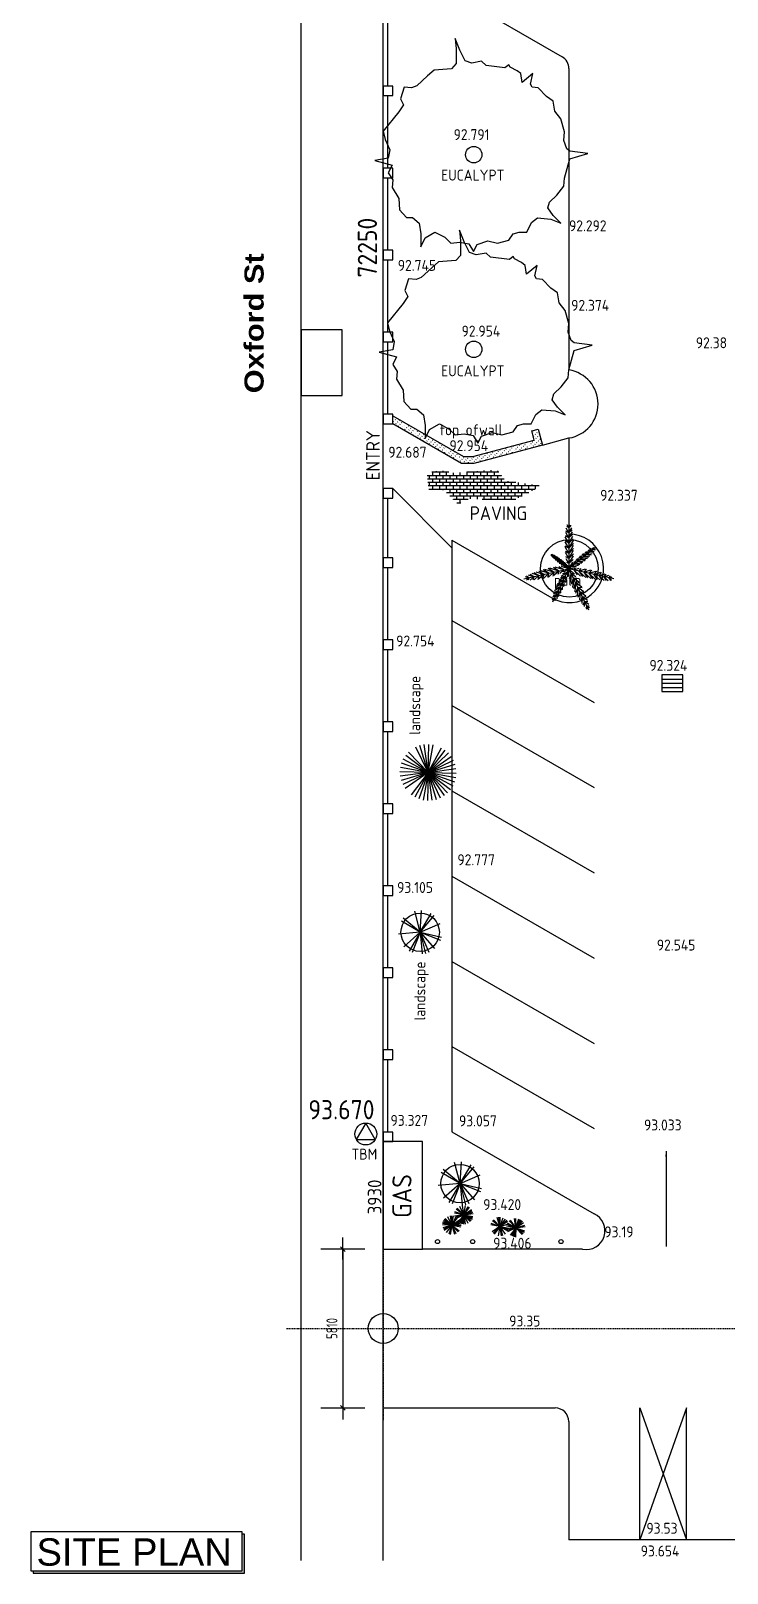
# Model space of a CAD drawing. Extents: x -406070 to -21769, y -87485 to 68103.
# Drawn here: x -146406 to -120960, y -34562 to 21840 of the extents above; entities that cross this region are included whole.
import ezdxf

# ---------------------------------------------------------------- set-up
doc = ezdxf.new("R2010")
doc.units = 0
doc.header["$MEASUREMENT"] = 0
doc.linetypes.add('ACAD_ISO03W100', pattern=[30, 12, -18])
doc.layers.get('0').update_dxf_attribs({"linetype": 'CONTINUOUS'})
doc.layers.get('DEFPOINTS').update_dxf_attribs({"linetype": 'CONTINUOUS'})
for name, color, linetype in [('CONSTRUCTION', 7, 'CONTINUOUS'), ('DIMS', 7, 'CONTINUOUS'), ('FIXTURES', 11, 'CONTINUOUS'), ('HATCH', 11, 'CONTINUOUS'), ('MVIEW', 7, 'CONTINUOUS'), ('SITE', 7, 'CONTINUOUS'), ('SPOTHEIGHTS', 7, 'CONTINUOUS'), ('WALLS', 2, 'CONTINUOUS')]:
    doc.layers.add(name, color=color, linetype=linetype)
doc.styles.add('DIMTEXT', font='isocp3.shx', dxfattribs={"width": 0.8})
doc.styles.add('HEADINGS', font='sanss___.ttf')
doc.styles.add('NOTES', font='isocp3.shx')
doc.styles.add('PRESENTATION', font='counb___.ttf')
doc.dimstyles.new('ARCH200', dxfattribs={"dimscale": 200, "dimtxt": 2, "dimasz": 1, "dimexe": 1, "dimexo": 8, "dimgap": 1, "dimtad": 1, "dimdec": 0, "dimtxsty": 'DIMTEXT', "dimblk1": 'OBLIQUE', "dimblk2": 'OBLIQUE', "dimsah": 1, "dimcen": 2.5, "dimse1": 1, "dimse2": 1, "dimclrd": 256, "dimclre": 256, "dimclrt": 256, "dimazin": 3, "dimtfac": 1, "dimtdec": 0, "dimtmove": 0, "dimatfit": 3, "dimtolj": 1, "dimtzin": 0})
doc.dimstyles.new('ARCH200$7', dxfattribs={"dimscale": 200, "dimtxt": 2, "dimasz": 1, "dimexe": 1, "dimexo": 8, "dimgap": 1, "dimtad": 1, "dimdec": 0, "dimtxsty": 'DIMTEXT', "dimcen": 2.5, "dimse1": 1, "dimse2": 1, "dimclrd": 256, "dimclre": 256, "dimclrt": 256, "dimazin": 3, "dimtfac": 1, "dimtdec": 0, "dimtmove": 0, "dimatfit": 3, "dimtolj": 1, "dimtzin": 0})

# ---------------------------------------------------------------- blocks, each defined once
blk = doc.blocks.new('_OBLIQUE')
at = {"layer": 'DIMS'}
for p, q in [((0, -4), (0, 4)), ((-1.9, 0), (2.1, 0)), ((-0.42, -0.42), (0.42, 0.42))]:
    blk.add_line(p, q, dxfattribs=at)
blk = doc.blocks.new('*D14')
at = {"linetype": 'BYBLOCK'}
blk.add_line((-135005, -22710), (-135005, -28520), dxfattribs=at)
at = {"layer": 'DEFPOINTS', "color": 0, "linetype": 'BYBLOCK'}
for p in [(-133530, -22710), (-135005, -28520), (-133530, -28520)]:
    blk.add_point(p, dxfattribs=at)
at = {"linetype": 'BYBLOCK', "xscale": 200, "yscale": 200, "zscale": 200}
for p, rotation in [((-135005, -22710), 90), ((-135005, -28520), 270)]:
    blk.add_blockref('_OBLIQUE', p, dxfattribs=dict(at, rotation=rotation))
at = {"linetype": 'BYBLOCK', "insert": (-135405, -25615), "char_height": 400, "attachment_point": 5, "rotation": 90, "style": 'DIMTEXT'}
blk.add_mtext('\\A1;5810', dxfattribs=at)
blk = doc.blocks.new('STORMGRATE')
at = {"layer": 'FIXTURES'}
for p, q in [((-770, -155), (0, -155)), ((-770, -305), (0, -305)), ((-770, -455), (0, -455))]:
    blk.add_line(p, q, dxfattribs=at)
blk.add_lwpolyline([(-770, -610), (0, -610), (0, 0), (-770, 0)], close=True, dxfattribs=at)
blk = doc.blocks.new('PALMBRANCH')
at = {"layer": 'FIXTURES', "color": 11}
for p, q in [((0, 1500), (-209, 1861)), ((0, 1800), (-205, 1918)), ((0, 1800), (-187, 2125)), ((0, 2100), (-178, 2203)), ((0, 2100), (-153, 2365)), ((0, 2400), (-129, 2474)), ((0, 2400), (-99, 2571)), ((0, 2695), (0, 0)), ((0, 2400), (103, 2578)), ((0, 2400), (124, 2524)), ((0, 2100), (164, 2384)), ((0, 2100), (185, 2285)), ((0, 1800), (207, 2159)), ((0, 1800), (226, 2026)), ((0, 1500), (239, 1914)), ((0, 1200), (-218, 1578)), ((0, 1500), (-217, 1626)), ((0, 1200), (-217, 1325)), ((0, 900), (-216, 1274)), ((0, 900), (-204, 1018)), ((0, 600), (-200, 946)), ((0, 1500), (254, 1754)), ((0, 1200), (261, 1653)), ((0, 1200), (271, 1471)), ((0, 900), (274, 1374)), ((0, 900), (276, 1176)), ((0, 600), (276, 1078)), ((0, 600), (-177, 702)), ((0, 300), (-162, 580)), ((0, 300), (-127, 374)), ((0, 0), (-41, 70)), ((0, 600), (270, 870)), ((0, 300), (264, 757)), ((0, 300), (246, 546)), ((0, 0), (227, 393)), ((0, 0), (187, 187))]:
    blk.add_line(p, q, dxfattribs=at)
blk = doc.blocks.new('PALMPLAN')
at = {"layer": 'CONSTRUCTION', "xscale": 0.5, "yscale": 0.5, "zscale": 0.5}
blk.add_blockref('PALMBRANCH', (56, -35), dxfattribs=at)
at = {"layer": 'CONSTRUCTION'}
for xscale, yscale, zscale, rotation in [(0.375, 0.375, 0.375, 308.5714285714285), (0.5, 0.5, 0.5, 102.8571428571428), (0.4, 0.4, 0.4, 154.2857142857142), (0.25, 0.25, 0.25, 51.42857142857143), (0.5, 0.5, 0.5, 205.7142857142857), (0.5, 0.5, 0.5, 257.1428571428571)]:
    blk.add_blockref('PALMBRANCH', (56, -35), dxfattribs=dict(at, xscale=xscale, yscale=yscale, zscale=zscale, rotation=rotation))

msp = doc.modelspace()

# ---------------------------------------------------------------- hatches: boundary and pattern name
at = {"layer": 'CONSTRUCTION'}
msp.add_hatch(color=256, dxfattribs=at).paths.add_polyline_path([(-146320.8, -34476.8), (-146320.8, -34562.3), (-138594.8, -34562.3), (-138594.8, -33134.3), (-138680.4, -33134.3), (-138680.4, -34476.8)])
at = {"layer": 'HATCH'}
h = msp.add_hatch(dxfattribs=at)
h.set_pattern_fill('ACAD_ISO07W100', color=256, scale=25, angle=45, style=0)
h.set_pattern_definition([(45, (0, 0), (-88.38835, 88.38835), [12.5, -75])])
h.paths.add_polyline_path([(-130251, 6269.8), (-130601.1, 6269.8), (-133179.6, 7758.4), (-133179.6, 7469.8), (-130668.1, 6019.8), (-130218.1, 6019.8), (-127706.7, 6692.7), (-127862, 7272.2), (-128103.5, 7207.5), (-128012.9, 6869.5)])
h = msp.add_hatch(dxfattribs=at)
h.set_pattern_fill('BRICK', color=256, scale=500, style=0)
h.set_pattern_definition([(0, (-24212.68, -35417.74), (0, 125), []), (90, (-24212.68, -35417.74), (-250, 2e-14), [125, -125]), (90, (-24087.68, -35417.74), (-250, 2e-14), [-125, 125])])
h.paths.add_polyline_path([(-129498, 4692.7), (-128708.3, 4692.7), (-127760.8, 5197.7), (-129055.8, 5387), (-129371.6, 5797.3), (-130919.3, 5671.1), (-131456.2, 5765.7), (-131930, 5671.1), (-131866.9, 5071.4), (-131298.3, 5039.9), (-130793, 4534.9), (-130382.4, 4724.3)])

# ---------------------------------------------------------------- linework, layer by layer
at = {"layer": 'CONSTRUCTION', "color": 6}
msp.add_line((-133529.6, -34096.7), (-133529.6, 49539.8), dxfattribs=at)
at = {"layer": 'CONSTRUCTION'}
for p, q in [((-133354.6, 19819.8), (-133354.6, 22469.8)), ((-133354.6, 16819.8), (-133354.6, 19469.8)), ((-133354.6, 13819.8), (-133354.6, 16469.8)), ((-133354.6, 10819.8), (-133354.6, 13469.8)), ((-133354.6, 7819.8), (-133354.6, 10469.8)), ((-127706.7, 6692.7), (-126740.8, 6951.5)), ((-133354.6, 2569.8), (-133354.6, 4749.8)), ((-126740.8, 3430.9), (-126740.8, 3230.9)), ((-131017.3, 3214.8), (-131017.3, -18423.8)), ((-133354.6, -430.2), (-133354.6, 2219.8)), ((-133354.6, -3430.2), (-133354.6, -780.2)), ((-133354.6, -6430.2), (-133354.6, -3780.2)), ((-133354.6, -9430.2), (-133354.6, -6780.2)), ((-133354.6, -12430.2), (-133354.6, -9780.2)), ((-133354.6, -15430.2), (-133354.6, -12780.2)), ((-133354.6, -18430.2), (-133354.6, -15780.2)), ((-126243.6, -22710.2), (-132099.6, -22710.2)), ((-133529.6, -28520.2), (-127249.8, -28520.2)), ((-124149.8, -33340.2), (-124149.8, -28520.2)), ((-122449.8, -33340.2), (-122449.8, -28520.2)), ((-126749.8, -29020.2), (-126749.8, -33340.2))]:
    msp.add_line(p, q, dxfattribs=at)
at = {"layer": 'CONSTRUCTION', "linetype": 'ACAD_ISO03W100'}
msp.add_line((-133529.6, -25615.2), (-126292.8, -25615.2), dxfattribs=at)
at = {"layer": 'CONSTRUCTION'}
for points in [[(-133179.6, 19819.8), (-133529.6, 19819.8), (-133529.6, 19469.8), (-133179.6, 19469.8)], [(-133179.6, 16819.8), (-133529.6, 16819.8), (-133529.6, 16469.8), (-133179.6, 16469.8)], [(-133179.6, 13819.8), (-133529.6, 13819.8), (-133529.6, 13469.8), (-133179.6, 13469.8)], [(-136529.6, 8503.6), (-135029.6, 8503.6), (-135029.6, 10903.6), (-136529.6, 10903.6)], [(-133179.6, 10819.8), (-133529.6, 10819.8), (-133529.6, 10469.8), (-133179.6, 10469.8)], [(-133179.6, 7819.8), (-133529.6, 7819.8), (-133529.6, 7469.8), (-133179.6, 7469.8)], [(-133179.6, 5099.8), (-133529.6, 5099.8), (-133529.6, 4749.8), (-133179.6, 4749.8)], [(-133179.6, 2569.8), (-133529.6, 2569.8), (-133529.6, 2219.8), (-133179.6, 2219.8)], [(-133179.6, -430.2), (-133529.6, -430.2), (-133529.6, -780.2), (-133179.6, -780.2)], [(-133179.6, -3430.2), (-133529.6, -3430.2), (-133529.6, -3780.2), (-133179.6, -3780.2)], [(-133179.6, -6430.2), (-133529.6, -6430.2), (-133529.6, -6780.2), (-133179.6, -6780.2)], [(-133179.6, -9430.2), (-133529.6, -9430.2), (-133529.6, -9780.2), (-133179.6, -9780.2)], [(-133179.6, -12430.2), (-133529.6, -12430.2), (-133529.6, -12780.2), (-133179.6, -12780.2)], [(-133179.6, -15430.2), (-133529.6, -15430.2), (-133529.6, -15780.2), (-133179.6, -15780.2)], [(-133179.6, -18430.2), (-133529.6, -18430.2), (-133529.6, -18780.2), (-133179.6, -18780.2)], [(-146406.4, -34476.8), (-138680.4, -34476.8), (-138680.4, -33048.8), (-146406.4, -33048.8)]]:
    msp.add_lwpolyline(points, close=True, dxfattribs=at)
msp.add_lwpolyline([(-146320.8, -34476.8), (-146320.8, -34562.3), (-138594.8, -34562.3), (-138594.8, -33134.3), (-138680.4, -33134.3)], dxfattribs=at)
for centre, radius in [((-130220.3, 17310.6), 300), ((-130220.3, 10192.6), 300), ((-126726.9, 2181), 1050), ((-131544, -22437.6), 75), ((-130261, -22437.6), 75), ((-127033, -22437.6), 75)]:
    msp.add_circle(centre, radius, dxfattribs=at)
for centre, radius, start, end in [((-126933.6, 8194.6), 1258, 278.81472, 81.18528), ((-126726.9, 2181), 1250, 239.44929, 90.63796), ((-126105.8, -22042.9), 681.4, 258.33186, 65.30998), ((-127249.8, -29020.2), 500, 0, 90)]:
    msp.add_arc(centre, radius, start, end, dxfattribs=at)
at = {"layer": 'FIXTURES'}
for p, q in [((-126740.8, 6951.5), (-126740.8, 3430.9)), ((-133179.6, 5099.8), (-131017.3, 2937.4))]:
    msp.add_line(p, q, dxfattribs=at)
for points in [[(-133837.7, 17100), (-133205, 16928.3), (-133342.6, 16649.4), (-133177.5, 16391.9), (-133205, 16112.9), (-132957.5, 15705.3), (-132930, 15297.6), (-132682.4, 15018.7), (-132462.3, 15018.7), (-132214.8, 14804.1), (-132159.8, 14417.9), (-132159.8, 13945.9), (-131994.7, 14267.7), (-131637.1, 14482.3), (-131279.5, 14289.1), (-131059.4, 14074.6), (-130729.3, 14117.5), (-130399.2, 14053.1), (-130234.2, 13774.2), (-130096.6, 14031.6), (-129711.5, 14160.4), (-129353.9, 14074.6), (-128941.3, 14181.9), (-128776.3, 14417.9), (-128556.2, 14482.3), (-128281.1, 14482.3), (-128116.1, 14825.5), (-127896, 14997.2), (-127400.9, 14954.3), (-127043.3, 14804.1), (-127318.4, 15083.1), (-127510.9, 15362), (-127455.9, 15576.5), (-127180.8, 15834.1), (-126933.2, 16155.9), (-126905.7, 16456.3), (-126713.2, 17164.4), (-126053, 17357.5), (-126713.2, 17443.3), (-126823.2, 17529.1), (-126933.2, 17829.5), (-126905.7, 18151.4), (-127043.3, 18623.4), (-127263.4, 18902.4), (-127318.4, 19267.1), (-127565.9, 19438.8), (-127868.5, 19760.6), (-128088.5, 19782.1), (-128143.6, 19889.4), (-128061, 20275.6), (-128446.2, 19953.7), (-128501.2, 20275.6), (-128638.7, 20382.9), (-128886.3, 20511.6), (-128941.3, 20597.5), (-129078.8, 20490.1), (-129766.5, 20576), (-129931.6, 20726.2), (-130289.2, 20661.8), (-130536.8, 20747.7), (-130729.3, 21133.9), (-130894.4, 21563), (-130866.8, 21176.8), (-130866.8, 20640.4), (-131031.9, 20447.3), (-131664.6, 20404.4), (-131912.1, 20189.8), (-132297.3, 19825), (-132489.8, 19760.6), (-132764.9, 19782.1), (-132902.5, 19352.9), (-132792.4, 19138.4), (-132957.5, 18880.9), (-133535.1, 18172.8), (-133452.6, 17872.4), (-133287.6, 17486.2), (-133342.6, 17185.8)], [(-133679, 10089), (-133046.3, 9917.4), (-133183.8, 9638.4), (-133018.8, 9380.9), (-133046.3, 9102), (-132798.8, 8694.3), (-132771.2, 8286.6), (-132523.6, 8007.7), (-132303.6, 8007.7), (-132056, 7793.1), (-132001, 7406.9), (-132001, 6934.9), (-131835.9, 7256.7), (-131478.3, 7471.3), (-131120.8, 7278.2), (-130900.7, 7063.6), (-130570.6, 7106.5), (-130240.5, 7042.1), (-130075.5, 6763.2), (-129937.9, 7020.6), (-129552.8, 7149.4), (-129195.2, 7063.6), (-128782.6, 7170.9), (-128617.5, 7406.9), (-128397.5, 7471.3), (-128122.4, 7471.3), (-127957.3, 7814.6), (-127737.3, 7986.2), (-127242.2, 7943.3), (-126884.5, 7793.1), (-127159.6, 8072.1), (-127352.2, 8351), (-127297.2, 8565.6), (-127022, 8823.1), (-126774.5, 9144.9), (-126747, 9445.3), (-126554.4, 10153.4), (-125894.2, 10346.5), (-126554.4, 10432.3), (-126664.5, 10518.2), (-126774.5, 10818.5), (-126747, 11140.4), (-126884.5, 11612.4), (-127104.6, 11891.4), (-127159.6, 12256.1), (-127407.2, 12427.8), (-127709.8, 12749.7), (-127929.8, 12771.1), (-127984.8, 12878.4), (-127902.3, 13264.6), (-128287.4, 12942.8), (-128342.5, 13264.6), (-128480, 13371.9), (-128727.5, 13500.6), (-128782.6, 13586.5), (-128920.1, 13479.2), (-129607.8, 13565), (-129772.8, 13715.2), (-130130.5, 13650.8), (-130378, 13736.7), (-130570.6, 14122.9), (-130735.6, 14552), (-130708.1, 14165.8), (-130708.1, 13629.4), (-130873.1, 13436.3), (-131505.8, 13393.4), (-131753.4, 13178.8), (-132138.5, 12814), (-132331.1, 12749.7), (-132606.2, 12771.1), (-132743.7, 12342), (-132633.7, 12127.4), (-132798.8, 11869.9), (-133376.4, 11161.8), (-133293.9, 10861.5), (-133128.8, 10475.2), (-133183.8, 10174.8)]]:
    msp.add_lwpolyline(points, close=True, dxfattribs=at)
at = {"layer": 'MVIEW'}
for p, q in [((-130767.3, 23072.1), (-126990.8, 20891.8)), ((-126740.8, 20458.8), (-126747, 9445.3)), ((-131017.3, 3214.8), (-127362, 1104.4)), ((-131017.3, -18423.8), (-125821.1, -21423.8)), ((-122449.8, -28520.2), (-124149.8, -33340.2)), ((-124149.8, -28520.2), (-122449.8, -33340.2)), ((-99049.8, -33340.2), (-126749.8, -33340.2))]:
    msp.add_line(p, q, dxfattribs=at)
at = {"layer": 'MVIEW', "color": 8}
for p, q in [((-131017.3, 282.3), (-125821.1, -2717.7)), ((-131017.3, -2835.4), (-125821.1, -5835.4)), ((-131017.3, -5953.1), (-125821.1, -8953.1)), ((-131017.3, -9070.8), (-125821.1, -12070.8)), ((-131017.3, -12188.4), (-125821.1, -15188.4)), ((-131017.3, -15306.1), (-125821.1, -18306.1))]:
    msp.add_line(p, q, dxfattribs=at)
at = {"layer": 'MVIEW'}
msp.add_lwpolyline([(-132099.6, -22710.2), (-132099.6, -18780.2), (-133529.6, -18780.2), (-133529.6, -22710.2)], close=True, dxfattribs=at)
msp.add_arc((-127240.8, 20458.8), 500, 0, 60, dxfattribs=at)
at = {"layer": 'SITE', "color": 11}
for p, q in [((-131889.3, -5280), (-132336.4, -4354.8)), ((-131889.3, -5280), (-132186.2, -4296.2)), ((-131889.3, -5280), (-132028.6, -4261.9)), ((-131889.3, -5280), (-131867.7, -4252.7)), ((-131889.3, -5280), (-131707.2, -4268.7)), ((-131889.3, -5280), (-131403.6, -4374.5)), ((-131889.3, -5280), (-131268, -4461.6)), ((-131889.3, -5280), (-132859.7, -4941.9)), ((-131889.3, -5280), (-132794.8, -4794.3)), ((-131889.3, -5280), (-132707.7, -4658.6)), ((-131889.3, -5280), (-132600.4, -4538.2)), ((-131889.3, -5280), (-131147.6, -4568.9)), ((-131889.3, -5280), (-131045.5, -4693.7)), ((-131889.3, -5280), (-130964.1, -4832.9)), ((-131889.3, -5280), (-130905.6, -4983.1)), ((-131889.3, -5280), (-132916.6, -5258.3)), ((-131889.3, -5280), (-132907.4, -5419.3)), ((-131889.3, -5280), (-132900.6, -5097.9)), ((-131889.3, -5280), (-132873, -5576.8)), ((-131889.3, -5280), (-132814.5, -5727)), ((-131889.3, -5280), (-132733.2, -5866.3)), ((-131889.3, -5280), (-132510.7, -6098.3)), ((-131889.3, -5280), (-132375, -6185.5)), ((-131889.3, -5280), (-132227.4, -6250.3)), ((-131889.3, -5280), (-132071.4, -6291.2)), ((-131889.3, -5280), (-131911, -6307.3)), ((-131889.3, -5280), (-130871.3, -5140.7)), ((-131889.3, -5280), (-130862, -5301.6)), ((-131889.3, -5280), (-131750, -6298)), ((-131889.3, -5280), (-131303, -6123.8)), ((-131889.3, -5280), (-131442.2, -6205.1)), ((-131889.3, -5280), (-131592.5, -6263.7)), ((-131889.3, -5280), (-131178.2, -6021.7)), ((-131889.3, -5280), (-131071, -5901.3)), ((-131889.3, -5280), (-130983.8, -5765.7)), ((-131889.3, -5280), (-130919, -5618)), ((-131889.3, -5280), (-130878.1, -5462.1)), ((-132179, -11124.1), (-132794.6, -10614.5)), ((-132179, -11124.1), (-132377.5, -10350)), ((-132179, -11124.1), (-132128.6, -10326.5)), ((-132179, -11124.1), (-131772, -10436.4)), ((-132179, -11124.1), (-131669.4, -10508.5)), ((-132179, -11124.1), (-132974.7, -11199.1)), ((-132179, -11124.1), (-132866.8, -10717.1)), ((-132179, -11124.1), (-132778.7, -11652.4)), ((-132179, -11124.1), (-132586.1, -11811.9)), ((-132179, -11124.1), (-132473.5, -11867.1)), ((-132179, -11124.1), (-131445.4, -10807)), ((-132179, -11124.1), (-131650.7, -11723.8)), ((-132179, -11124.1), (-131436, -11418.6)), ((-132179, -11124.1), (-131399.1, -11298.7)), ((-132179, -11124.1), (-132104.1, -11919.8)), ((-132179, -11124.1), (-131980.5, -11898.3)), ((-132179, -11124.1), (-131861.9, -11857.7)), ((-130721, -20315.1), (-130919.5, -19541)), ((-130721, -20315.1), (-130670.6, -19517.5)), ((-130721, -20315.1), (-130314, -19627.4)), ((-130721, -20315.1), (-130211.4, -19699.5)), ((-130721, -20315.1), (-131408.8, -19908.1)), ((-130721, -20315.1), (-131336.6, -19805.5)), ((-130721, -20315.1), (-129987.4, -19998)), ((-130721, -20315.1), (-131516.7, -20390.1)), ((-130721, -20315.1), (-131320.7, -20843.4)), ((-130721, -20315.1), (-131128.1, -21002.9)), ((-130721, -20315.1), (-131015.5, -21058.1)), ((-130721, -20315.1), (-129941.1, -20489.7)), ((-130721, -20315.1), (-129978, -20609.6)), ((-130721, -20315.1), (-130192.7, -20914.8)), ((-130721, -20315.1), (-130403.9, -21048.7)), ((-130721, -20315.1), (-130522.5, -21089.3)), ((-130721, -20315.1), (-130646.1, -21110.8)), ((-130585.2, -21456.2), (-130922.3, -21395.5)), ((-130585.2, -21456.2), (-130908.6, -21343.5)), ((-130585.2, -21456.2), (-130858, -21249.1)), ((-130585.2, -21456.2), (-130822.2, -21209)), ((-130585.2, -21456.2), (-130734.2, -21147.8)), ((-130585.2, -21456.2), (-130631.6, -21116.9)), ((-130585.2, -21456.2), (-130524.5, -21119.1)), ((-130585.2, -21456.2), (-130423.3, -21154.4)), ((-130585.2, -21456.2), (-130378, -21183.4)), ((-130585.2, -21456.2), (-130303.9, -21260.8)), ((-130585.2, -21456.2), (-130276.8, -21307.2)), ((-130585.2, -21456.2), (-130257.3, -21357.3)), ((-130585.2, -21456.2), (-130245.8, -21409.8)), ((-131023.8, -21836), (-131366.2, -21828.8)), ((-131023.8, -21836), (-131360.9, -21775.3)), ((-131023.8, -21836), (-131351.7, -21935)), ((-131023.8, -21836), (-131347.2, -21723.3)), ((-131023.8, -21836), (-131332.2, -21985)), ((-131023.8, -21836), (-131325.6, -21674.1)), ((-131023.8, -21836), (-131305.1, -22031.5)), ((-131023.8, -21836), (-131296.6, -21628.9)), ((-131023.8, -21836), (-131260.8, -21588.8)), ((-131023.8, -21836), (-131230.9, -22108.8)), ((-131023.8, -21836), (-131172.8, -21527.6)), ((-131023.8, -21836), (-131136.5, -22159.5)), ((-131023.8, -21836), (-131084.5, -22173.1)), ((-131023.8, -21836), (-131070.2, -21496.7)), ((-131023.8, -21836), (-131016.5, -21493.6)), ((-131023.8, -21836), (-130963.1, -21498.9)), ((-131023.8, -21836), (-130861.9, -21534.2)), ((-131023.8, -21836), (-130816.6, -21563.2)), ((-131023.8, -21836), (-130742.5, -21640.6)), ((-131023.8, -21836), (-130715.4, -21687)), ((-131023.8, -21836), (-130695.9, -21737.1)), ((-131023.8, -21836), (-130684.4, -21789.6)), ((-131023.8, -21836), (-130786.7, -22083.3)), ((-131023.8, -21836), (-130874.7, -22144.4)), ((-131023.8, -21836), (-130924.8, -22163.9)), ((-131023.8, -21836), (-130751, -22043.1)), ((-131023.8, -21836), (-130681.3, -21843.2)), ((-131023.8, -21836), (-130686.7, -21896.7)), ((-130585.2, -21456.2), (-130924.5, -21502.6)), ((-130585.2, -21456.2), (-130913.1, -21555.2)), ((-130585.2, -21456.2), (-130893.6, -21605.2)), ((-130585.2, -21456.2), (-130792.3, -21729)), ((-130585.2, -21456.2), (-130747.1, -21758)), ((-130585.2, -21456.2), (-130697.9, -21779.7)), ((-130585.2, -21456.2), (-130645.9, -21793.3)), ((-130585.2, -21456.2), (-130592.4, -21798.6)), ((-130585.2, -21456.2), (-130248.1, -21516.9)), ((-130585.2, -21456.2), (-130312.4, -21663.3)), ((-130585.2, -21456.2), (-130283.3, -21618.1)), ((-130585.2, -21456.2), (-130261.7, -21568.9)), ((-130585.2, -21456.2), (-130538.7, -21795.6)), ((-130585.2, -21456.2), (-130436.1, -21764.6)), ((-130585.2, -21456.2), (-130348.1, -21703.5)), ((-129263, -21888.6), (-129600.1, -21827.9)), ((-129263, -21888.6), (-129586.4, -21775.9)), ((-129263, -21888.6), (-129544.3, -22084)), ((-129263, -21888.6), (-129535.8, -21681.5)), ((-129263, -21888.6), (-129510.2, -22125.6)), ((-129263, -21888.6), (-129500, -21641.3)), ((-129263, -21888.6), (-129470.1, -22161.4)), ((-129263, -21888.6), (-129361.9, -21560.7)), ((-129263, -21888.6), (-129323.7, -22225.7)), ((-129263, -21888.6), (-129309.4, -21549.2)), ((-129263, -21888.6), (-129255.8, -21546.2)), ((-129263, -21888.6), (-129150.3, -21565.1)), ((-129263, -21888.6), (-129055.9, -21615.8)), ((-129263, -21888.6), (-129015.7, -21651.6)), ((-129263, -21888.6), (-128981.7, -21693.2)), ((-129263, -21888.6), (-128935.1, -21789.6)), ((-129263, -21888.6), (-128925.9, -21949.3)), ((-129263, -21888.6), (-129164, -22216.5)), ((-129263, -21888.6), (-129216.5, -22227.9)), ((-129263, -21888.6), (-128961.1, -22050.5)), ((-129263, -21888.6), (-129067.5, -22169.9)), ((-129263, -21888.6), (-128939.5, -22001.3)), ((-128684.3, -21930.2), (-129023.6, -21976.6)), ((-128684.3, -21930.2), (-129021.4, -21869.5)), ((-128684.3, -21930.2), (-129012.2, -22029.1)), ((-128684.3, -21930.2), (-129007.7, -21817.5)), ((-128684.3, -21930.2), (-128992.7, -22079.2)), ((-128684.3, -21930.2), (-128986.1, -21768.3)), ((-128684.3, -21930.2), (-128921.3, -21682.9)), ((-128684.3, -21930.2), (-128891.4, -22203)), ((-128684.3, -21930.2), (-128879.7, -21648.9)), ((-128684.3, -21930.2), (-128846.2, -22232)), ((-128684.3, -21930.2), (-128797, -22253.6)), ((-128684.3, -21930.2), (-128745, -22267.3)), ((-128684.3, -21930.2), (-128730.7, -21590.8)), ((-128684.3, -21930.2), (-128691.5, -22272.6)), ((-128684.3, -21930.2), (-128677.1, -21587.7)), ((-128684.3, -21930.2), (-128571.6, -21606.7)), ((-128684.3, -21930.2), (-128522.4, -21628.3)), ((-128684.3, -21930.2), (-128477.2, -21657.4)), ((-128684.3, -21930.2), (-128437, -21693.1)), ((-128684.3, -21930.2), (-128403, -21734.7)), ((-128684.3, -21930.2), (-128356.4, -21831.2)), ((-128684.3, -21930.2), (-128344.9, -21883.7)), ((-128684.3, -21930.2), (-128360.8, -22042.9)), ((-128684.3, -21930.2), (-128447.2, -22177.4)), ((-128684.3, -21930.2), (-128411.5, -22137.3)), ((-128684.3, -21930.2), (-128382.4, -22092.1))]:
    msp.add_line(p, q, dxfattribs=at)
at = {"layer": 'SITE', "color": 8, "linetype": 'ACAD_ISO03W100'}
for p, q in [((-133529.6, -21662.7), (-133529.6, -28968.7)), ((-137069.5, -25615.2), (-36751, -25615.2))]:
    msp.add_line(p, q, dxfattribs=at)
at = {"layer": 'SITE', "color": 7}
msp.add_lwpolyline([(-134166.7, -18103), (-134513.1, -18703), (-133820.3, -18703)], close=True, dxfattribs=at)
at = {"layer": 'SITE', "color": 11}
for centre in [(-132179, -11124.1), (-130721, -20315.1)]:
    msp.add_circle(centre, 702.3, dxfattribs=at)
at = {"layer": 'SITE', "color": 7}
msp.add_circle((-134166.7, -18503), 400, dxfattribs=at)
at = {"layer": 'SITE', "color": 8, "linetype": 'CONTINUOUS'}
msp.add_circle((-133529.6, -25615.2), 548, dxfattribs=at)
at = {"layer": 'SPOTHEIGHTS', "color": 8}
msp.add_line((-136529.6, -34096.7), (-136529.6, 57184), dxfattribs=at)
at = {"layer": 'WALLS'}
msp.add_lwpolyline([(-133179.6, 7758.4), (-130601.1, 6269.8), (-130251, 6269.8), (-128012.9, 6869.5), (-128103.5, 7207.5), (-127862, 7272.2), (-127706.7, 6692.7), (-130218.1, 6019.8), (-130668.1, 6019.8), (-133179.6, 7469.8)], dxfattribs=at)

# ---------------------------------------------------------------- block references
at = {"layer": 'CONSTRUCTION', "xscale": 1.25, "yscale": 1.25, "zscale": 1.25}
msp.add_blockref('PALMPLAN', (-126813.7, 2213.2), dxfattribs=at)
at = {"layer": 'CONSTRUCTION'}
msp.add_blockref('STORMGRATE', (-122581, -1715.1), dxfattribs=at)

# ---------------------------------------------------------------- texts
for s, height, style, p in [('92.791', 400, 'NOTES', (-130956.4, 17845)), ('EUCALYPT', 400, 'NOTES', (-131412.4, 16363)), ('92.954', 400, 'NOTES', (-130664.8, 10659.4)), ('EUCALYPT', 400, 'NOTES', (-131412.4, 9205)), ('top ofwall', 400, 'NOTES', (-131456.8, 7049.8)), ('92.954', 400, 'NOTES', (-131106.3, 6468.9)), ('PAVING', 500, 'NOTES', (-130365.3, 3950.5)), ('palm', 400, 'NOTES', (-127291.3, 1552.5)), ('93.670', 700, 'NOTES', (-136265.1, -17964)), ('SITE PLAN', 1000, 'HEADINGS', (-146201.3, -34289.4))]:
    msp.add_text(s, height=height, dxfattribs=dict(at, style=style)).set_placement(p)
at = {"layer": 'CONSTRUCTION', "color": 8, "style": 'NOTES'}
for s, height, p in [('72250', 700, (-133758.3, 12817.1)), ('3930', 500, (-133593.3, -21440.1))]:
    msp.add_text(s, height=height, rotation=90, dxfattribs=at).set_placement(p)
at = {"layer": 'CONSTRUCTION', "style": 'PRESENTATION', "width": 1.2}
msp.add_text('Oxford St', height=700, rotation=90, dxfattribs=at).set_placement((-137899.9, 8585.4))
at = {"layer": 'CONSTRUCTION', "style": 'NOTES'}
for s, height, p in [('ENTRY', 500, (-133652.5, 5400.8)), ('landscape', 400, (-132175.9, -3906.7)), ('landscape', 400, (-131989.9, -14352.9)), ('GAS', 700, (-132494.4, -21568.6))]:
    msp.add_text(s, height=height, rotation=90, dxfattribs=at).set_placement(p)
at = {"layer": 'DIMS', "style": 'NOTES'}
for s, p in [('92.687', (-133343, 6230.1)), ('92.777', (-130817.6, -8674.5)), ('92.545', (-123529.2, -11792.4)), ('93.057', (-130760, -18223.3)), ('93.033', (-123999.3, -18372.1)), ('93.420', (-129874.3, -21283.6))]:
    msp.add_text(s, height=400, dxfattribs=at).set_placement(p)
at = {"layer": 'SITE', "color": 7, "style": 'NOTES'}
msp.add_text('TBM', height=400, dxfattribs=at).set_placement((-134687.9, -19440))
at = {"layer": 'SPOTHEIGHTS', "style": 'NOTES'}
for s, p in [('92.292', (-126738.9, 14511)), ('92.745', (-132996.4, 13062.8)), ('92.374', (-126660.4, 11602.5)), ('92.38', (-122102.9, 10231.7)), ('92.337', (-125600.7, 4655.2)), ('92.754', (-133054, -672.4)), ('92.324', (-123799, -1563.7)), ('93.105', (-133021.5, -9687.3)), ('93.327', (-133261.5, -18205.3)), ('93.19', (-125448.5, -22281.8)), ('93.406', (-129509.5, -22696.3)), ('93.35', (-128925.3, -25543.1)), ('93.53', (-123910.5, -33121)), ('93.654', (-124119.3, -33951.6))]:
    msp.add_text(s, height=400, dxfattribs=at).set_placement(p)

# ---------------------------------------------------------------- dimensions: what is measured, and where the dimension line sits
at = {"layer": 'MVIEW'}
dim = msp.add_linear_dim(base=(-135005.4, -28520.2), p1=(-133529.6, -22710.2), p2=(-133529.6, -28520.2), angle=90, dimstyle='ARCH200', dxfattribs=at)
dim.commit()
dim.dimension.update_dxf_attribs({"geometry": '*D14', "text_midpoint": (-135405.4, -25615.2)})

# ---------------------------------------------------------------- leaders
at = {"layer": 'MVIEW', "color": 8}
msp.add_leader([(-123193, -19132), (-123193, -22615)], dimstyle='ARCH200$7', dxfattribs=at)

doc.saveas('drawing.dxf')
